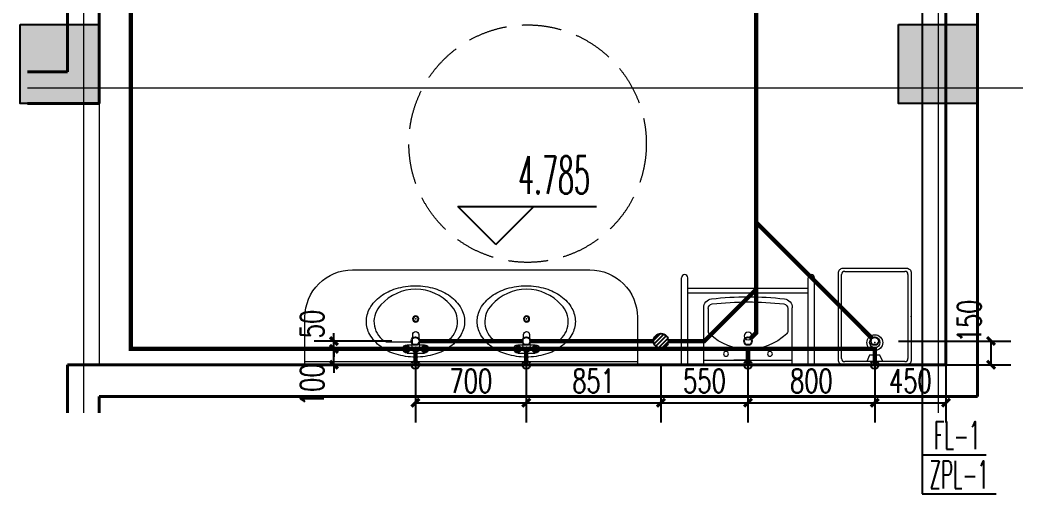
# Model space of a CAD drawing. Extents: x 1031190 to 1725648, y 733081 to 1571294.
# Drawn here: x 1284258 to 1290594, y 763467 to 766460 of the extents above; entities that cross this region are included whole.
import ezdxf

# ---------------------------------------------------------------- set-up
doc = ezdxf.new("R2010")
doc.units = 0
doc.header["$LTSCALE"] = 1000
doc.header["$MEASUREMENT"] = 0
for name, pattern in [('__DASH', [0.35, 0.25, -0.1]), ('ACAD_ISO10W100', [18.5, 12, -3, 0.5, -3]), ('DASH', [0.35, 0.25, -0.1]), ('DOTE', [2.42, 2, -0.2, 0.02, -0.2])]:
    doc.linetypes.add(name, pattern=pattern)
for name, color, linetype in [('DIM_ELEV', 3, 'Continuous'), ('DIM_不分区喷淋', 3, 'Continuous'), ('DIM_废水', 3, 'Continuous'), ('EQUIP_地漏', 7, 'Continuous'), ('EQUIP_污水', 7, 'Continuous'), ('PIPE-不分区给水', 3, 'J'), ('PIPE-污水', 2, 'W'), ('PUB_TEXT', 4, 'Continuous'), ('S-COLU-HATCH', 30, 'Continuous'), ('S-COLU-LINE1', 6, 'Continuous'), ('TWT_DIM', 3, 'Continuous'), ('VPIPE-不分区给水', 3, 'J')]:
    doc.layers.add(name, color=color, linetype=linetype)
for name, color, linetype, lineweight in [('DOTE', 19, 'DOTE', 9), ('LVTRY', 1, 'Continuous', 13), ('STAIR', 2, 'Continuous', 18), ('WALL', 9, 'Continuous', 40), ('WINDOW', 8, 'Continuous', 15)]:
    doc.layers.add(name, color=color, linetype=linetype, lineweight=lineweight)
doc.styles.add('_TCH_DIM', font='SIMPLEX.shx', dxfattribs={"width": 0.6, "oblique": 10, "bigfont": 'hztxt.shx'})
doc.styles.add('_TCH_DIM_T3', font='SIMPLEX', dxfattribs={"width": 0.705882, "bigfont": 'GBCBIG'})
doc.styles.add('_TWT_SERIAL', font='simplex.shx', dxfattribs={"width": 0.6, "oblique": 10, "height": 3.5, "bigfont": 'aadri.shx'})
doc.styles.get("Standard").update_dxf_attribs({"font": 'gbenor.shx', "bigfont": 'gbcbig.shx'})
doc.linetypes.add('J', pattern='A,3,-0.2,["J",Standard,S=0.25,R=0,X=-0.1,Y=-0.115],-0.2', length=3.4)
doc.linetypes.add('W', pattern='A,3,-0.2,["W",Standard,S=0.25,R=0,X=-0.1,Y=-0.115],-0.2', length=3.4)
doc.dimstyles.new('_TWT_ARCH&&50', dxfattribs={"dimtxt": 148.75, "dimasz": 50, "dimexe": 125, "dimexo": 150, "dimgap": 63.125, "dimtad": 1, "dimdec": 0, "dimzin": 0, "dimdsep": 46, "dimtxsty": '_TCH_DIM_T3', "dimblk": 'ARCHTICK', "dimcen": 0.09, "dimclrt": 7, "dimazin": 2, "dimtfac": 1, "dimtdec": 0, "dimtix": 1, "dimtmove": 2, "dimatfit": 3, "dimfxl": 0, "dimtolj": 1, "dimtzin": 0, "dimarcsym": 0})

# ---------------------------------------------------------------- blocks, each defined once
blk = doc.blocks.new('_LV1')
at = {"color": 0}
for p, q in [((-280, 0), (280, 0)), ((-280, 0), (-280, -360.7)), ((280, 0), (280, -360.7)), ((-280, -29), (280, -29)), ((0.2, -29), (-89.8, -29)), ((-89.8, -29), (90.2, -29)), ((-250.9, -356.5), (-250.9, -214.3)), ((251.3, -356.4), (251.3, -214.6))]:
    blk.add_line(p, q, dxfattribs=at)
for centre, radius in [((-138.9, -69.1), 15), ((0, -56.7), 8), ((138.9, -69.1), 15), ((0.9, -181.6), 24.9)]:
    blk.add_circle(centre, radius, dxfattribs=at)
for centre, radius, start, end in [((0, -452.1), 353.9, 46.75809, 133.15434), ((-222.9, -214.3), 28, 133.15434, 180), ((223.3, -214.6), 28, 0, 46.75809), ((-224, -360.7), 56, 180, 263.48098), ((-222.9, -356.5), 28, 180, 263.49841), ((223.3, -356.4), 28, 276.51223, 0), ((224, -360.7), 56, 276.51902, 0), ((0, 1599.6), 2029, 263.48098, 276.51902), ((0, 1599.6), 1996.7, 263.49841, 276.51223)]:
    blk.add_arc(centre, radius, start, end, dxfattribs=at)
blk = doc.blocks.new('A$C549C535F')
at = {"layer": 'LVTRY', "color": 0}
for p, q in [((0, 0), (-550, 0)), ((0, -40), (-550, -40)), ((-484.9, -800), (-484.9, -40)), ((-454.9, -800), (-454.9, -40)), ((0, -800), (-550, -800)), ((0, -840), (-550, -840))]:
    blk.add_line(p, q, dxfattribs=at)
for centre in [(-550, -20), (-550, -820)]:
    blk.add_arc(centre, 20, 89.99937, 269.99937, dxfattribs=at)
at = {"layer": 'LVTRY', "color": 8, "extrusion": (0, 0, -1), "zscale": -1, "rotation": 90}
blk.add_blockref('_LV1', (0, -420), dxfattribs=at)
blk = doc.blocks.new('$lvtry$00000187')
at = {"color": 0}
for p, q in [((-285, -420, 0), (-285, -40, 0)), ((-265, -20, 0), (265, -20, 0)), ((285, -40, 0), (285, -420, 0)), ((285, -180, 0), (245, -197.5, 0)), ((245, -197.5, 0), (245, -262.5, 0)), ((245, -262.5, 0), (285, -280, 0)), ((265, -440, 0), (-265, -440, 0))]:
    blk.add_line(p, q, dxfattribs=at)
at = {"color": 0, "elevation": 0}
blk.add_lwpolyline([(305, -430, -0.414214), (275, -460), (-275, -460, -0.414214), (-305, -430), (-305, -30, -0.414214), (-275, 0), (275, 0, -0.414214), (305, -30)], format="xyb", close=True, dxfattribs=at)
at = {"color": 0}
for radius in [50, 32.5]:
    blk.add_circle((165, -230, 0), radius, dxfattribs=at)
for centre, start, end in [((-265, -40, 0), 90, 180), ((265, -40, 0), 0, 90), ((-265, -420, 0), 180, 270), ((265, -420, 0), 270, 0)]:
    blk.add_arc(centre, 20, start, end, dxfattribs=at)
for p in [(0, 0, 0), (165, -230, 0)]:
    blk.add_point(p, dxfattribs=at)
blk = doc.blocks.new('$lvtry$00000196')
at = {"color": 0}
for points in [[(219.4, -384.7, 0.106486), (288.5, -307.6, 0.130324), (310.3, -225.4, 0.130324), (288.5, -143.1, 0.106486), (219.4, -66, 0.084172), (122.7, -18.1, 0.073176), (0, 0, 0.073176), (-122.7, -18.1, 0.084172), (-219.4, -66, 0.106486), (-288.5, -143.1, 0.130324), (-310.3, -225.4, 0.130324), (-288.5, -307.6, 0.106486), (-219.4, -384.7, 0.084172), (-122.7, -432.7, 0.073176), (0, -450.7, 0.073176), (122.7, -432.7, 0.084172)], [(-21.8, -44.3), (-17.3, -142, 1), (21, -142), (25.6, -44.3, 0.493794)]]:
    blk.add_lwpolyline(points, format="xyb", close=True, dxfattribs=at)
for points in [[(-52.4, -25.1), (56.2, -25.1)], [(-52.4, -78), (-20.3, -78)], [(24, -78), (56.2, -78)]]:
    blk.add_lwpolyline(points, dxfattribs=at)
for points in [[(-217.8, -329.4, -0.467303), (-199.2, -102.7, -0.154885), (-179, -96.3), (-17.3, -96.3, -0.154885)], [(21, -96.3), (182.8, -96.3, -0.154885), (203, -102.7, -0.467303), (221.6, -329.4, -0.210278), (1.9, -429.5, -0.210278), (-217.8, -329.4, -0.467303)]]:
    blk.add_lwpolyline(points, format="xyb", dxfattribs=at)
for centre, radius in [((-52.4, -51.6), 19.4), ((-52.4, -51.6), 12.6), ((56.2, -51.6), 19.4), ((56.2, -51.6), 12.6), ((1.9, -241), 19.7), ((1.9, -241), 14.7)]:
    blk.add_circle(centre, radius, dxfattribs=at)
for centre, start, end in [((-52.4, -51.6), 90, 270), ((56.2, -51.6), 270, 90)]:
    blk.add_arc(centre, 26.5, start, end, dxfattribs=at)
for p in [(1.9, -62.4), (1.9, -241)]:
    blk.add_point(p, dxfattribs=at)
blk = doc.blocks.new('_ArchTick')
at = {"color": 0, "linetype": 'ByBlock', "const_width": 0.4}
blk.add_lwpolyline([(-0.5, -0.5), (0.5, 0.5)], dxfattribs=at)
blk = doc.blocks.new('*D500')
at = {"layer": 'Defpoints', "color": 0}
for p in [(1286240.6, 764382.4), (1286755.8, 764382.4), (1286755.8, 764282.4)]:
    blk.add_point(p, dxfattribs=at)
at = {"layer": 'TWT_DIM', "color": 0, "lineweight": -2}
for p, q in [((1286240.6, 764382.4), (1286240.6, 764432.4)), ((1286605.8, 764382.4), (1286115.6, 764382.4)), ((1286240.6, 764282.4), (1286240.6, 764382.4)), ((1286605.8, 764282.4), (1286115.6, 764282.4)), ((1286240.6, 764282.4), (1286240.6, 764232.4))]:
    blk.add_line(p, q, dxfattribs=at)
at = {"layer": 'TWT_DIM', "color": 0, "lineweight": -2, "xscale": 50, "yscale": 50, "zscale": 50}
for p, rotation in [((1286240.6, 764382.4), 270), ((1286240.6, 764282.4), 90)]:
    blk.add_blockref('_ArchTick', p, dxfattribs=dict(at, rotation=rotation))
at = {"layer": 'TWT_DIM', "color": 7, "insert": (1286103.1, 764155.8), "char_height": 148.75, "attachment_point": 5, "rotation": 90, "style": '_TCH_DIM_T3'}
blk.add_mtext('\\A1;100', dxfattribs=at)
blk = doc.blocks.new('*D501')
at = {"layer": 'Defpoints', "color": 0}
for p in [(1286240.6, 764432.4), (1286755.8, 764432.4), (1286755.8, 764382.4)]:
    blk.add_point(p, dxfattribs=at)
at = {"layer": 'TWT_DIM', "color": 0, "lineweight": -2}
for p, q in [((1286240.6, 764432.4), (1286240.6, 764482.4)), ((1286605.8, 764432.4), (1286115.6, 764432.4)), ((1286240.6, 764382.4), (1286240.6, 764432.4)), ((1286605.8, 764382.4), (1286115.6, 764382.4)), ((1286240.6, 764382.4), (1286240.6, 764332.4))]:
    blk.add_line(p, q, dxfattribs=at)
at = {"layer": 'TWT_DIM', "color": 0, "lineweight": -2, "xscale": 50, "yscale": 50, "zscale": 50}
for p, rotation in [((1286240.6, 764432.4), 270), ((1286240.6, 764382.4), 90)]:
    blk.add_blockref('_ArchTick', p, dxfattribs=dict(at, rotation=rotation))
at = {"layer": 'TWT_DIM', "color": 7, "insert": (1286103.1, 764540.1), "char_height": 148.75, "attachment_point": 5, "rotation": 90, "style": '_TCH_DIM_T3'}
blk.add_mtext('\\A1;50', dxfattribs=at)
blk = doc.blocks.new('*D502')
at = {"layer": 'Defpoints', "color": 0}
for p in [(1289657.7, 764432.4), (1290392.3, 764432.4), (1289657.7, 764282.4)]:
    blk.add_point(p, dxfattribs=at)
at = {"layer": 'TWT_DIM', "color": 0, "lineweight": -2}
for p, q in [((1289807.7, 764432.4), (1290517.3, 764432.4)), ((1290392.3, 764282.4), (1290392.3, 764432.4)), ((1289807.7, 764282.4), (1290517.3, 764282.4))]:
    blk.add_line(p, q, dxfattribs=at)
at = {"layer": 'TWT_DIM', "color": 0, "lineweight": -2, "xscale": 50, "yscale": 50, "zscale": 50}
for p, rotation in [((1290392.3, 764432.4), 90), ((1290392.3, 764282.4), 270)]:
    blk.add_blockref('_ArchTick', p, dxfattribs=dict(at, rotation=rotation))
at = {"layer": 'TWT_DIM', "color": 7, "insert": (1290254.8, 764559.1), "char_height": 148.75, "attachment_point": 5, "rotation": 90, "style": '_TCH_DIM_T3'}
blk.add_mtext('\\A1;150', dxfattribs=at)
blk = doc.blocks.new('*D503')
at = {"layer": 'Defpoints', "color": 0}
for p in [(1286755.8, 764432.4), (1287455.8, 764432.4), (1287455.8, 764042.9)]:
    blk.add_point(p, dxfattribs=at)
at = {"layer": 'TWT_DIM', "color": 0, "lineweight": -2}
for p, q in [((1286755.8, 764282.4), (1286755.8, 763917.9)), ((1287455.8, 764282.4), (1287455.8, 763917.9)), ((1286755.8, 764042.9), (1287455.8, 764042.9))]:
    blk.add_line(p, q, dxfattribs=at)
at = {"layer": 'TWT_DIM', "color": 0, "lineweight": -2, "xscale": 50, "yscale": 50, "zscale": 50, "rotation": 180}
blk.add_blockref('_ArchTick', (1286755.8, 764042.9), dxfattribs=at)
at = {"layer": 'TWT_DIM', "color": 0, "lineweight": -2, "xscale": 50, "yscale": 50, "zscale": 50}
blk.add_blockref('_ArchTick', (1287455.8, 764042.9), dxfattribs=at)
at = {"layer": 'TWT_DIM', "color": 7, "insert": (1287105.8, 764180.4), "char_height": 148.75, "attachment_point": 5, "style": '_TCH_DIM_T3'}
blk.add_mtext('\\A1;700', dxfattribs=at)
blk = doc.blocks.new('*D504')
at = {"layer": 'Defpoints', "color": 0}
for p in [(1287455.8, 764432.4), (1288306.8, 764432.4), (1288306.8, 764042.9)]:
    blk.add_point(p, dxfattribs=at)
at = {"layer": 'TWT_DIM', "color": 0, "lineweight": -2}
for p, q in [((1287455.8, 764282.4), (1287455.8, 763917.9)), ((1288306.8, 764282.4), (1288306.8, 763917.9)), ((1287455.8, 764042.9), (1288306.8, 764042.9))]:
    blk.add_line(p, q, dxfattribs=at)
at = {"layer": 'TWT_DIM', "color": 0, "lineweight": -2, "xscale": 50, "yscale": 50, "zscale": 50, "rotation": 180}
blk.add_blockref('_ArchTick', (1287455.8, 764042.9), dxfattribs=at)
at = {"layer": 'TWT_DIM', "color": 0, "lineweight": -2, "xscale": 50, "yscale": 50, "zscale": 50}
blk.add_blockref('_ArchTick', (1288306.8, 764042.9), dxfattribs=at)
at = {"layer": 'TWT_DIM', "color": 7, "insert": (1287881.3, 764180.4), "char_height": 148.75, "attachment_point": 5, "style": '_TCH_DIM_T3'}
blk.add_mtext('\\A1;851', dxfattribs=at)
blk = doc.blocks.new('*D505')
at = {"layer": 'Defpoints', "color": 0}
for p in [(1288306.8, 764432.4), (1288856.8, 764432.4), (1288856.8, 764042.9)]:
    blk.add_point(p, dxfattribs=at)
at = {"layer": 'TWT_DIM', "color": 0, "lineweight": -2}
for p, q in [((1288306.8, 764282.4), (1288306.8, 763917.9)), ((1288856.8, 764282.4), (1288856.8, 763917.9)), ((1288306.8, 764042.9), (1288856.8, 764042.9))]:
    blk.add_line(p, q, dxfattribs=at)
at = {"layer": 'TWT_DIM', "color": 0, "lineweight": -2, "xscale": 50, "yscale": 50, "zscale": 50, "rotation": 180}
blk.add_blockref('_ArchTick', (1288306.8, 764042.9), dxfattribs=at)
at = {"layer": 'TWT_DIM', "color": 0, "lineweight": -2, "xscale": 50, "yscale": 50, "zscale": 50}
blk.add_blockref('_ArchTick', (1288856.8, 764042.9), dxfattribs=at)
at = {"layer": 'TWT_DIM', "color": 7, "insert": (1288581.8, 764180.4), "char_height": 148.75, "attachment_point": 5, "style": '_TCH_DIM_T3'}
blk.add_mtext('\\A1;550', dxfattribs=at)
blk = doc.blocks.new('*D506')
at = {"layer": 'Defpoints', "color": 0}
for p in [(1288856.8, 764432.4), (1289657.7, 764432.4), (1289657.7, 764042.9)]:
    blk.add_point(p, dxfattribs=at)
at = {"layer": 'TWT_DIM', "color": 0, "lineweight": -2}
for p, q in [((1288856.8, 764282.4), (1288856.8, 763917.9)), ((1289657.7, 764282.4), (1289657.7, 763917.9)), ((1288856.8, 764042.9), (1289657.7, 764042.9))]:
    blk.add_line(p, q, dxfattribs=at)
at = {"layer": 'TWT_DIM', "color": 0, "lineweight": -2, "xscale": 50, "yscale": 50, "zscale": 50, "rotation": 180}
blk.add_blockref('_ArchTick', (1288856.8, 764042.9), dxfattribs=at)
at = {"layer": 'TWT_DIM', "color": 0, "lineweight": -2, "xscale": 50, "yscale": 50, "zscale": 50}
blk.add_blockref('_ArchTick', (1289657.7, 764042.9), dxfattribs=at)
at = {"layer": 'TWT_DIM', "color": 7, "insert": (1289257.3, 764180.4), "char_height": 148.75, "attachment_point": 5, "style": '_TCH_DIM_T3'}
blk.add_mtext('\\A1;800', dxfattribs=at)
blk = doc.blocks.new('*D507')
at = {"layer": 'Defpoints', "color": 0}
for p in [(1289657.7, 764432.4), (1290107.7, 764432.4), (1290107.7, 764042.9)]:
    blk.add_point(p, dxfattribs=at)
at = {"layer": 'TWT_DIM', "color": 0, "lineweight": -2}
for p, q in [((1289657.7, 764282.4), (1289657.7, 763917.9)), ((1290107.7, 764282.4), (1290107.7, 763917.9)), ((1289657.7, 764042.9), (1290107.7, 764042.9))]:
    blk.add_line(p, q, dxfattribs=at)
at = {"layer": 'TWT_DIM', "color": 0, "lineweight": -2, "xscale": 50, "yscale": 50, "zscale": 50, "rotation": 180}
blk.add_blockref('_ArchTick', (1289657.7, 764042.9), dxfattribs=at)
at = {"layer": 'TWT_DIM', "color": 0, "lineweight": -2, "xscale": 50, "yscale": 50, "zscale": 50}
blk.add_blockref('_ArchTick', (1290107.7, 764042.9), dxfattribs=at)
at = {"layer": 'TWT_DIM', "color": 7, "insert": (1289882.7, 764180.4), "char_height": 148.75, "attachment_point": 5, "style": '_TCH_DIM_T3'}
blk.add_mtext('\\A1;450', dxfattribs=at)
blk = doc.blocks.new('$TwtSys$00000147')
blk.add_circle((0, 0, 0), 25)
blk = doc.blocks.new('$TwtSys$00000141')
for p, q in [((-94, 8), (-10, 92)), ((-94, 8), (-10, 92)), ((-87, -35), (35, 87)), ((-87, -35), (35, 87)), ((-66, -66), (66, 66)), ((-66, -66), (66, 66)), ((-32, -87), (88, 33)), ((-32, -87), (88, 33)), ((11, -92), (92, -11)), ((11, -92), (92, -11))]:
    blk.add_line(p, q)
blk.add_circle((0, 0), 94)
blk.add_circle((0, 0), 94)

msp = doc.modelspace()

# ---------------------------------------------------------------- hatches: boundary and pattern name
at = {"layer": 'PIPE-不分区给水'}
for points in [[(1284957.6, 764382.4), (1284943.9, 764382.4), (1284943.9, 764368.7)], [(1284957.6, 764382.4), (1284957.6, 764368.7), (1284943.9, 764368.7)], [(1289657.7, 764382.4), (1289671.5, 764382.4), (1289671.5, 764396.2)], [(1289657.7, 764382.4), (1289657.7, 764396.2), (1289671.5, 764396.2)]]:
    msp.add_hatch(color=256, dxfattribs=at).paths.add_polyline_path(points)
at = {"layer": 'PIPE-污水'}
for points in [[(1288907.7, 764483.4), (1288917.5, 764473.6), (1288921.5, 764477.7)], [(1288907.7, 764483.4), (1288921.5, 764483.4), (1288921.5, 764477.7)], [(1288581.8, 764432.4), (1288581.8, 764418.7), (1288587.5, 764418.7)], [(1288581.8, 764432.4), (1288591.5, 764422.7), (1288587.5, 764418.7)]]:
    msp.add_hatch(color=256, dxfattribs=at).paths.add_polyline_path(points)
at = {"layer": 'S-COLU-HATCH'}
h = msp.add_hatch(color=8, dxfattribs=at)
h.dxf.hatch_style = 1
h.paths.add_polyline_path([(1284257.7, 766432.4), (1284757.7, 766432.4), (1284757.7, 765932.4), (1284257.7, 765932.4)])
h = msp.add_hatch(color=8, dxfattribs=at)
h.dxf.hatch_style = 1
h.paths.add_polyline_path([(1284257.7, 766432.4), (1284757.7, 766432.4), (1284757.7, 765932.4), (1284257.7, 765932.4)])
h = msp.add_hatch(color=8, dxfattribs=at)
h.dxf.hatch_style = 1
h.paths.add_polyline_path([(1289807.7, 766432.4), (1290307.7, 766432.4), (1290307.7, 765932.4), (1289807.7, 765932.4)])

# ---------------------------------------------------------------- linework, layer by layer
at = {"layer": 'DIM_ELEV', "color": 8}
for p, q in [((1287263.3, 765041.2), (1287023.3, 765281.2)), ((1287023.3, 765281.2), (1287899, 765281.2)), ((1287263.3, 765041.2), (1287503.3, 765281.2))]:
    msp.add_line(p, q, dxfattribs=at)
at = {"layer": 'DIM_不分区喷淋'}
for p, q in [((1289957.7, 766932.4), (1289957.7, 763466.7)), ((1289957.7, 763466.7), (1290425.4, 763466.7))]:
    msp.add_line(p, q, dxfattribs=at)
at = {"layer": 'DIM_废水'}
for p, q in [((1289957.7, 767182.4), (1289957.7, 763713.9)), ((1289957.7, 763713.9), (1290361.9, 763713.9))]:
    msp.add_line(p, q, dxfattribs=at)
at = {"layer": 'DOTE', "linetype": 'ACAD_ISO10W100', "ltscale": 100}
for p, q in [((1284657.7, 771905.7), (1284657.7, 763978.3)), ((1290057.7, 771905.7), (1290057.7, 763978.3)), ((1284303.7, 766032.4), (1290593.9, 766032.4))]:
    msp.add_line(p, q, dxfattribs=at)
at = {"layer": 'LVTRY', "color": 8}
msp.add_lwpolyline([(1288157.7, 764282.4), (1286057.7, 764282.4), (1286057.7, 764582.4, -0.414214), (1286357.7, 764882.4), (1287857.7, 764882.4, -0.414214), (1288157.7, 764582.4)], format="xyb", close=True, dxfattribs=at)
msp.add_lwpolyline([(1288157.7, 764282.4), (1286057.7, 764282.4), (1286057.7, 764302.4), (1288157.7, 764302.4)], close=True, dxfattribs=at)
at = {"layer": 'PIPE-不分区给水', "ltscale": 0.5, "const_width": 27.5}
for points in [[(1284957.6, 767682.7), (1284957.6, 764382.4)], [(1284957.6, 764382.4), (1286755.8, 764382.4)], [(1286755.8, 764282.4), (1286755.8, 764382.4)], [(1286755.8, 764382.4), (1287455.8, 764382.4)], [(1287455.8, 764282.4), (1287455.8, 764382.4)], [(1287455.8, 764382.4), (1288856.8, 764382.4)], [(1288856.8, 764282.4), (1288856.8, 764382.4)], [(1288856.8, 764382.4), (1289657.7, 764382.4)], [(1289657.7, 764282.4), (1289657.7, 764382.4)]]:
    msp.add_lwpolyline(points, dxfattribs=at)
at = {"layer": 'PIPE-污水', "ltscale": 0.5, "const_width": 27.5}
for points in [[(1288907.7, 768882.4), (1288907.7, 765182.4)], [(1289640.1, 764450.1), (1288907.7, 765182.4)], [(1288907.7, 765182.4), (1288907.7, 764758.4)], [(1288581.8, 764432.4), (1288907.7, 764758.4)], [(1288907.7, 764758.4), (1288907.7, 764483.4)], [(1288874.5, 764450.1), (1288907.7, 764483.4)], [(1286780.8, 764432.4), (1287430.8, 764432.4)], [(1287480.8, 764432.4), (1288259.8, 764432.4)], [(1288353.8, 764432.4), (1288581.8, 764432.4)]]:
    msp.add_lwpolyline(points, dxfattribs=at)
at = {"layer": 'S-COLU-LINE1', "color": 8}
for points in [[(1284257.7, 766432.4), (1284757.7, 766432.4), (1284757.7, 765932.4), (1284257.7, 765932.4)], [(1284257.7, 766432.4), (1284757.7, 766432.4), (1284757.7, 765932.4), (1284257.7, 765932.4)], [(1289807.7, 766432.4), (1290307.7, 766432.4), (1290307.7, 765932.4), (1289807.7, 765932.4)]]:
    msp.add_lwpolyline(points, close=True, dxfattribs=at)
at = {"layer": 'STAIR', "color": 8, "linetype": '__DASH'}
msp.add_circle((1287464.4, 765679.2), 750, dxfattribs=at)
at = {"layer": 'VPIPE-不分区给水'}
for centre in [(1286755.8, 764282.4), (1287455.8, 764282.4), (1288856.8, 764282.4), (1289657.7, 764282.4)]:
    msp.add_circle(centre, 25, dxfattribs=at)
at = {"layer": 'WALL', "color": 8}
for p, q in [((1284557.7, 766782.4), (1284557.7, 766132.4)), ((1290307.7, 764082.4), (1290307.7, 766782.4)), ((1284757.7, 766682.4), (1284757.7, 766032.4)), ((1290107.7, 764282.4), (1290107.7, 766682.4)), ((1284557.7, 766132.4), (1284303.7, 766132.4)), ((1284757.7, 765932.4), (1284757.7, 766032.4)), ((1284303.7, 765932.4), (1284557.7, 765932.4)), ((1284557.7, 765932.4), (1284757.7, 765932.4)), ((1284757.7, 764282.4), (1284557.7, 764282.4)), ((1284557.7, 764282.4), (1284557.7, 764182.4)), ((1284757.7, 764282.4), (1290107.7, 764282.4)), ((1284557.7, 764182.4), (1284557.7, 763978.3)), ((1284757.7, 764082.4), (1290307.7, 764082.4)), ((1284757.7, 763978.3), (1284757.7, 764082.4))]:
    msp.add_line(p, q, dxfattribs=at)
at = {"layer": 'WINDOW', "color": 8, "linetype": 'DASH'}
for p, q in [((1284757.7, 765932.4), (1284557.7, 765932.4)), ((1284557.7, 764282.4), (1284757.7, 764282.4))]:
    msp.add_line(p, q, dxfattribs=at)
at = {"layer": 'WINDOW', "color": 8}
msp.add_line((1284757.7, 765932.4, 800), (1284757.7, 764282.4, 800), dxfattribs=at)

# ---------------------------------------------------------------- block references
at = {"color": 8, "rotation": 270}
msp.add_blockref('A$C549C535F', (1289276.8, 764282.4), dxfattribs=at)
at = {"layer": 'EQUIP_地漏', "xscale": 0.5, "yscale": 0.5, "zscale": 0.5}
msp.add_blockref('$TwtSys$00000141', (1288306.8, 764432.4), dxfattribs=at)
at = {"layer": 'EQUIP_污水'}
for p in [(1286755.8, 764432.4), (1287455.8, 764432.4), (1288856.8, 764432.4), (1289657.7, 764432.4)]:
    msp.add_blockref('$TwtSys$00000147', p, dxfattribs=at)
at = {"layer": 'LVTRY', "color": 8, "rotation": 269.9999999966304}
msp.add_blockref('$lvtry$00000187', (1289887.7, 764587.4), dxfattribs=at)
at = {"layer": 'LVTRY', "color": 8, "yscale": -1}
for p in [(1286755.8, 764330.9), (1287455.8, 764330.9)]:
    msp.add_blockref('$lvtry$00000196', p, dxfattribs=at)

# ---------------------------------------------------------------- texts
at = {"layer": 'DIM_不分区喷淋', "color": 7, "style": '_TWT_SERIAL', "width": 0.48}
msp.add_text('ZPL-1', height=175, dxfattribs=at).set_placement((1290003.6, 763501.7))
at = {"layer": 'DIM_废水', "color": 7, "style": '_TWT_SERIAL', "width": 0.48}
msp.add_text('FL-1', height=175, dxfattribs=at).set_placement((1290032.1, 763748.9))
at = {"layer": 'PUB_TEXT', "color": 8, "style": '_TCH_DIM', "width": 0.494118}
msp.add_text('4.785', height=238, dxfattribs=at).set_placement((1287404.6, 765361.3))

# ---------------------------------------------------------------- dimensions: what is measured, and where the dimension line sits
at = {"layer": 'TWT_DIM'}
for base, p1, p2, picture, middle in [((1290392.3, 764432.4), (1289657.7, 764282.4), (1289657.7, 764432.4), '*D502', (1290254.8, 764559.1)), ((1286240.6, 764432.4), (1286755.8, 764382.4), (1286755.8, 764432.4), '*D501', (1286103.1, 764540.1)), ((1286240.6, 764382.4), (1286755.8, 764282.4), (1286755.8, 764382.4), '*D500', (1286103.1, 764155.8))]:
    dim = msp.add_linear_dim(base=base, p1=p1, p2=p2, angle=90, dimstyle='_TWT_ARCH&&50', dxfattribs=at)
    dim.commit()
    dim.dimension.update_dxf_attribs({"geometry": picture, "text_midpoint": middle, "dimtype": 129})
for p1, p2, picture, middle in [((1286755.8, 764432.4), (1287455.8, 764432.4), '*D503', (1287105.8, 764180.4)), ((1287455.8, 764432.4), (1288306.8, 764432.4), '*D504', (1287881.3, 764180.4)), ((1288306.8, 764432.4), (1288856.8, 764432.4), '*D505', (1288581.8, 764180.4)), ((1289657.7, 764432.4), (1290107.7, 764432.4), '*D507', (1289882.7, 764180.4))]:
    dim = msp.add_aligned_dim(p1=p1, p2=p2, distance=-389.6, dimstyle='_TWT_ARCH&&50', dxfattribs=at)
    dim.commit()
    dim.dimension.update_dxf_attribs({"geometry": picture, "text_midpoint": middle})
dim = msp.add_aligned_dim(p1=(1288856.8, 764432.4), p2=(1289657.7, 764432.4), distance=-389.6, text='800', dimstyle='_TWT_ARCH&&50', dxfattribs=at)
dim.commit()
dim.dimension.update_dxf_attribs({"geometry": '*D506', "text_midpoint": (1289257.3, 764180.4)})

doc.saveas('drawing.dxf')
